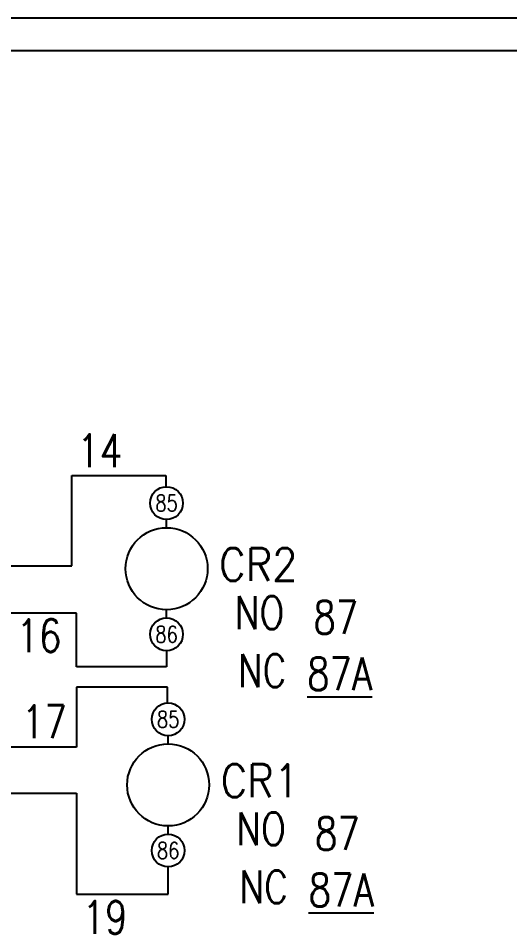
# Model space of a CAD drawing. Header units: millimetres. Extents: x 123.5 to 144.3, y 105.4 to 121.6.
# Drawn here: x 133.7 to 136.51, y 110.69 to 115.93 of the extents above; entities that cross this region are included whole.
import ezdxf
from ezdxf.enums import TextEntityAlignment as Align

# ---------------------------------------------------------------- set-up
doc = ezdxf.new("R2010")
doc.units = ezdxf.units.MM
for name, color, linetype in [('MISC', 7, 'Continuous'), ('SYMS', 7, 'Continuous'), ('TAGS', 250, 'Continuous'), ('TERMS', 250, 'Continuous'), ('WIRES', 7, 'Continuous'), ('XREF', 7, 'Continuous')]:
    doc.layers.add(name, color=color, linetype=linetype)
doc.layers.add('WIRENO', color=7, linetype='Continuous', true_color=0x000000)
doc.styles.add('WD', font='romans.shx')

# ---------------------------------------------------------------- blocks, each defined once
blk = doc.blocks.new('VCR1T')
for p, q in [((0, 0.1562), (0, 0.1875)), ((0, -0.1875), (0, -0.1562))]:
    blk.add_line(p, q)
for centre, radius in [((0, 0.25), 0.0625), ((0, 0), 0.1562), ((0, -0.25), 0.0625)]:
    blk.add_circle(centre, radius)
at = {"style": 'WD', "width": 0.7}
for tag, p in [('INST', (0.2812, 0.4141)), ('LOC', (0.2812, 0.2445))]:
    blk.add_attdef(tag, text='', height=0.125, dxfattribs=at).set_placement(p, align=Align.TOP_LEFT)
at = {"color": 7, "style": 'WD', "flags": 1}
for tag, p in [('X2TERM01', (-0.0023, 0.3125)), ('X8TERM02', (0, -0.3118))]:
    blk.add_attdef(tag, p, '', height=0.0125, dxfattribs=at)
at = {"linetype": 'Continuous', "style": 'WD', "width": 0.8, "flags": 8}
for tag, p in [('TERM01', (0, 0.25)), ('TERM02', (0, -0.25))]:
    blk.add_attdef(tag, text='', height=0.0625, dxfattribs=at).set_placement(p, align=Align.MIDDLE_CENTER)
at = {"style": 'WD', "width": 0.9}
for tag, p in [('TAG1', (0.2, -0.0465)), ('DESC1', (-0.256, -1.0197)), ('DESC2', (-0.256, -1.1759)), ('DESC3', (-0.256, -1.3322))]:
    blk.add_attdef(tag, p, '', height=0.125, dxfattribs=at)
at = {"style": 'WD', "flags": 9}
blk.add_attdef('FAMILY', text='', height=0.01, dxfattribs=at).set_placement((-0.2191, -0.0652), align=Align.CENTER)
at = {"linetype": 'Continuous', "style": 'WD', "flags": 9}
for tag, p in [('MFG', (-0.2211, -0.0979)), ('CAT', (-0.2211, -0.0828))]:
    blk.add_attdef(tag, text='', height=0.01, dxfattribs=at).set_placement(p, align=Align.MIDDLE)
blk.add_attdef('ASSYCODE', text='', height=0.01, dxfattribs=at).set_placement((-0.2214, -0.1254), align=Align.CENTER)
at = {"style": 'WD', "width": 0.8, "flags": 8}
for tag, p in [('NO', (-0.256, -1.4884)), ('XREFNO', (-0.0229, -1.4884)), ('NC', (-0.256, -1.6447)), ('XREFNC', (-0.0229, -1.6447))]:
    blk.add_attdef(tag, p, '', height=0.125, dxfattribs=at)
blk = doc.blocks.new('WD_WNH')
at = {"linetype": 'Continuous', "style": 'WD', "width": 0.8}
blk.add_attdef('WIRENO', text='', height=0.125, dxfattribs=at).set_placement((0, 0.0625), align=Align.CENTER)
at = {"style": 'WD', "flags": 1}
for tag, p in [('W01USER', (0, 0.0781)), ('W02USER', (0, 0.0703)), ('W03USER', (0, 0.0625)), ('W04USER', (0, 0.0547)), ('W05USER', (0, 0.0469)), ('W06USER', (0, 0.0391)), ('W07USER', (0, 0.0312)), ('W08USER', (0, 0.0234)), ('W09USER', (0, 0.0156)), ('W10USER', (0, 0.0078))]:
    blk.add_attdef(tag, text='', height=0.005, dxfattribs=at).set_placement(p, align=Align.CENTER)
blk = doc.blocks.new('WD_WNV')
at = {"style": 'WD', "flags": 1}
for tag, p in [('W01USER', (-0.0625, 0.0938)), ('W02USER', (-0.0625, 0.0859)), ('W03USER', (-0.0625, 0.0781)), ('W04USER', (-0.0625, 0.0703)), ('W05USER', (-0.0625, 0.0625)), ('W06USER', (-0.0625, 0.0547)), ('W07USER', (-0.0625, 0.0469)), ('W08USER', (-0.0625, 0.0391)), ('W09USER', (-0.0625, 0.0312)), ('W10USER', (-0.0625, 0.0234))]:
    blk.add_attdef(tag, text='', height=0.005, dxfattribs=at).set_placement(p, align=Align.CENTER)
at = {"linetype": 'Continuous', "style": 'WD', "width": 0.8}
blk.add_attdef('WIRENO', text='', height=0.125, dxfattribs=at).set_placement((-0.05, 0), align=Align.MIDDLE_RIGHT)

msp = doc.modelspace()

# ---------------------------------------------------------------- linework, layer by layer
at = {"layer": 'WIRES'}
for p, q in [((138.8158, 115.927), (126.0746, 115.927)), ((136.7208, 115.741), (126.4035, 115.741)), ((134.0108, 112.7974), (134.0108, 113.3133)), ((134.0108, 113.3133), (134.5488, 113.3133)), ((134.5488, 113.3133), (134.5488, 113.2495)), ((133.3517, 112.7974), (134.0108, 112.7974)), ((134.038, 112.5267), (133.3155, 112.5267)), ((134.038, 112.22), (134.038, 112.5267)), ((134.5523, 112.3131), (134.5523, 112.22)), ((134.5523, 112.22), (134.038, 112.22)), ((134.5579, 112.1027), (134.038, 112.1027)), ((134.038, 112.1027), (134.038, 111.7599)), ((134.5579, 112.0135), (134.5579, 112.1027)), ((134.038, 111.7599), (133.3787, 111.7599)), ((133.3787, 111.4982), (134.038, 111.4982)), ((134.038, 111.4982), (134.038, 110.9208)), ((134.5613, 110.9208), (134.5613, 111.0771)), ((134.038, 110.9208), (134.5613, 110.9208))]:
    msp.add_line(p, q, dxfattribs=at)

# ---------------------------------------------------------------- block references
at = {"layer": 'SYMS'}
ref = msp.add_blockref('VCR1T', (134.5523, 112.7808), dxfattribs=dict(at, xscale=1.5, yscale=1.5, zscale=1.5))
ref.add_attrib('TAG1', 'CR2', (134.8523, 112.7111), dxfattribs={"layer": 'TAGS', "height": 0.1875, "style": 'WD', "width": 0.9})
ref.add_attrib('TERM01', '85', dxfattribs={"layer": 'TERMS', "linetype": 'Continuous', "height": 0.09375, "style": 'WD', "width": 0.8, "flags": 8}).set_placement((134.5523, 113.1558), align=Align.MIDDLE_CENTER)
ref.add_attrib('TERM02', '86', dxfattribs={"layer": 'TERMS', "linetype": 'Continuous', "height": 0.09375, "style": 'WD', "width": 0.8, "flags": 8}).set_placement((134.5523, 112.4058), align=Align.MIDDLE_CENTER)
ref.add_attrib('NC', 'NC', (134.96, 112.104), dxfattribs={"layer": 'MISC', "height": 0.1875, "style": 'WD', "width": 0.8, "flags": 8})
ref.add_attrib('NO', 'NO', (134.9421, 112.436), dxfattribs={"layer": 'MISC', "height": 0.1875, "style": 'WD', "width": 0.8, "flags": 8})
ref.add_attrib('XREFNC', '%%u87A%%u', (135.3553, 112.0861), dxfattribs={"layer": 'XREF', "height": 0.1875, "style": 'WD', "width": 0.8, "flags": 8})
ref.add_attrib('XREFNO', '87', (135.3912, 112.4091), dxfattribs={"layer": 'XREF', "height": 0.1875, "style": 'WD', "width": 0.8, "flags": 8})
ref = msp.add_blockref('VCR1T', (134.5613, 111.5448), dxfattribs=dict(at, xscale=1.5, yscale=1.5, zscale=1.5))
ref.add_attrib('TAG1', 'CR1', (134.8613, 111.4751), dxfattribs={"layer": 'TAGS', "height": 0.1875, "style": 'WD', "width": 0.9})
ref.add_attrib('TERM01', '85', dxfattribs={"layer": 'TERMS', "linetype": 'Continuous', "height": 0.09375, "style": 'WD', "width": 0.8, "flags": 8}).set_placement((134.5613, 111.9198), align=Align.MIDDLE_CENTER)
ref.add_attrib('TERM02', '86', dxfattribs={"layer": 'TERMS', "linetype": 'Continuous', "height": 0.09375, "style": 'WD', "width": 0.8, "flags": 8}).set_placement((134.5613, 111.1698), align=Align.MIDDLE_CENTER)
ref.add_attrib('NC', 'NC', (134.9691, 110.868), dxfattribs={"layer": 'MISC', "height": 0.1875, "style": 'WD', "width": 0.8, "flags": 8})
ref.add_attrib('NO', 'NO', (134.9511, 111.2), dxfattribs={"layer": 'MISC', "height": 0.1875, "style": 'WD', "width": 0.8, "flags": 8})
ref.add_attrib('XREFNC', '%%u87A%%u', (135.3643, 110.8501), dxfattribs={"layer": 'XREF', "height": 0.1875, "style": 'WD', "width": 0.8, "flags": 8})
ref.add_attrib('XREFNO', '87', (135.4002, 111.1731), dxfattribs={"layer": 'XREF', "height": 0.1875, "style": 'WD', "width": 0.8, "flags": 8})
at = {"layer": 'WIRENO'}
ref = msp.add_blockref('WD_WNH', (134.1705, 113.2678), dxfattribs=dict(at, xscale=1.5, yscale=1.5, zscale=1.5))
ref.add_attrib('WIRENO', '14', dxfattribs={"linetype": 'Continuous', "height": 0.1875, "style": 'WD', "width": 0.8}).set_placement((134.1705, 113.3615), align=Align.CENTER)
ref = msp.add_blockref('WD_WNH', (133.8225, 112.2107), dxfattribs=dict(at, xscale=1.5, yscale=1.5, zscale=1.5))
ref.add_attrib('WIRENO', '16', dxfattribs={"linetype": 'Continuous', "height": 0.1875, "style": 'WD', "width": 0.8}).set_placement((133.8225, 112.3045), align=Align.CENTER)
ref = msp.add_blockref('WD_WNV', (134.0574, 111.9066), dxfattribs=dict(at, xscale=1.5, yscale=1.5, zscale=1.5))
ref.add_attrib('WIRENO', '17', dxfattribs={"linetype": 'Continuous', "height": 0.1875, "style": 'WD', "width": 0.8}).set_placement((133.9824, 111.9066), align=Align.MIDDLE_RIGHT)
ref = msp.add_blockref('WD_WNH', (134.2003, 110.6005), dxfattribs=dict(at, xscale=1.5, yscale=1.5, zscale=1.5))
ref.add_attrib('WIRENO', '19', dxfattribs={"linetype": 'Continuous', "height": 0.1875, "style": 'WD', "width": 0.8}).set_placement((134.2003, 110.6943), align=Align.CENTER)

doc.saveas('drawing.dxf')
